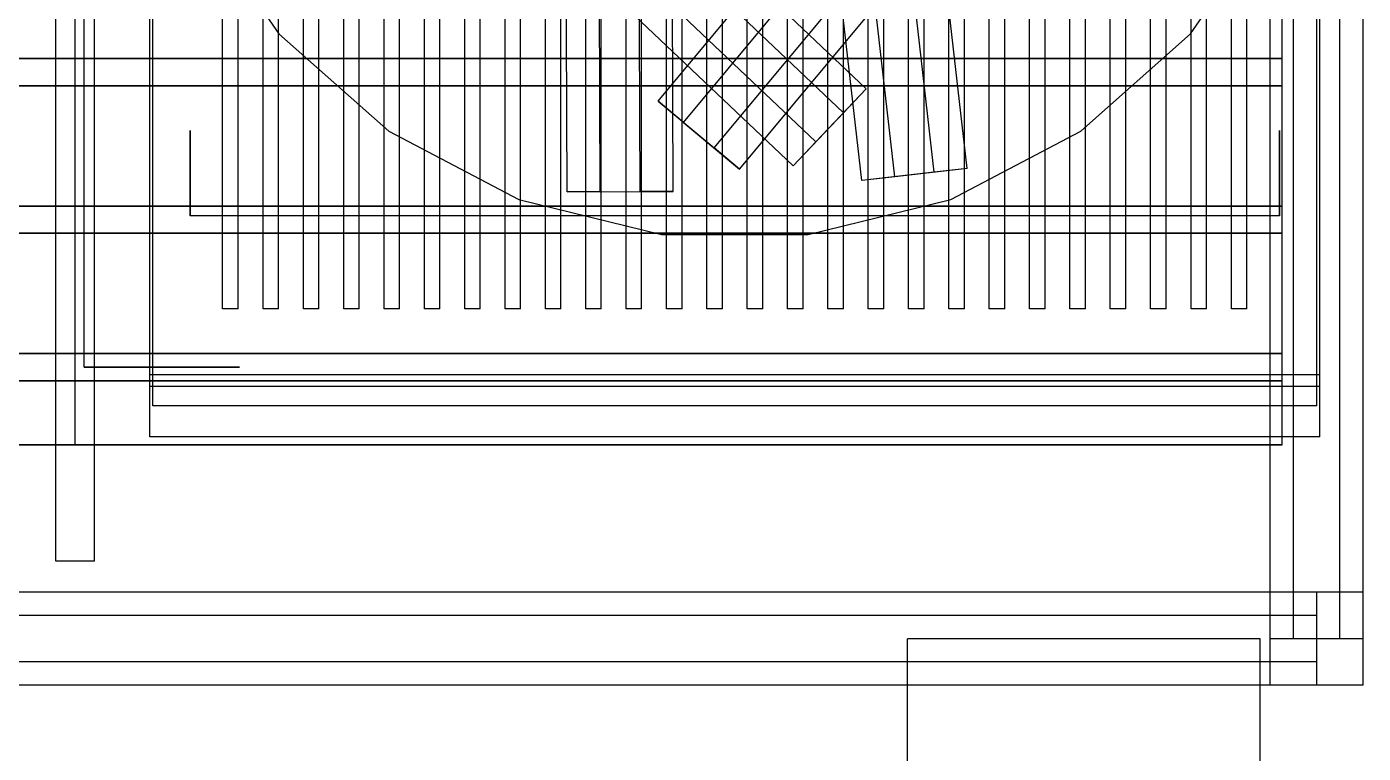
# Model space of a CAD drawing. Header units: millimetres. Extents: x -514 to -279, y -98 to 91.
# Drawn here: x -480.67 to -461.72, y 33.88 to 44.17 of the extents above; entities that cross this region are included whole.
import ezdxf

# ---------------------------------------------------------------- set-up
doc = ezdxf.new("R2010")
doc.units = ezdxf.units.MM
doc.layers.add('HIDDEN', color=8, linetype='Continuous')
doc.layers.add('VISIBLE', color=7, linetype='Continuous')

msp = doc.modelspace()

# ---------------------------------------------------------------- linework, layer by layer
at = {"layer": 'HIDDEN'}
for points in [[(-463.04, 35.5), (-463.04, 64.1)], [(-463.04, 35.5), (-463.04, 64.1)], [(-463.04, 35.5), (-463.04, 64.1)], [(-462.71, 35.5), (-462.71, 64.1)], [(-462.71, 35.5), (-462.71, 64.1)], [(-462.05, 35.5), (-462.05, 64.1)], [(-462.05, 35.5), (-462.05, 64.1)], [(-461.72, 35.5), (-461.72, 64.1)], [(-461.72, 35.5), (-461.72, 64.1)], [(-461.72, 35.5), (-461.72, 64.1)], [(-480.255, 36.6), (-480.255, 63)], [(-480.255, 36.6), (-480.255, 63)], [(-480.255, 36.6), (-480.255, 63)], [(-479.705, 36.6), (-479.705, 63)], [(-479.705, 36.6), (-479.705, 63)], [(-479.705, 36.6), (-479.705, 63)], [(-479.98, 38.25), (-479.98, 61.35)], [(-479.98, 38.25), (-479.98, 61.35)], [(-462.868, 38.25), (-462.868, 61.35)], [(-478.88, 38.8), (-478.88, 60.8)], [(-478.88, 38.8), (-478.88, 60.8)], [(-478.88, 38.8), (-478.88, 60.8)], [(-463.04, 38.8), (-463.04, 60.8)], [(-462.38, 38.8), (-462.38, 60.8)], [(-462.38, 38.8), (-462.38, 60.8)], [(-462.38, 38.8), (-462.38, 60.8)], [(-478.924, 39.075), (-478.924, 60.525)], [(-478.924, 39.075), (-478.924, 60.525)], [(-462.336, 39.075), (-462.336, 60.525)], [(-462.336, 39.075), (-462.336, 60.525)], [(-479.852, 39.35), (-479.852, 60.25)], [(-477.89, 40.175), (-477.89, 59.425)], [(-477.89, 40.175), (-477.89, 59.425)], [(-477.67, 40.175), (-477.67, 59.425)], [(-477.67, 40.175), (-477.67, 59.425)], [(-477.318, 40.175), (-477.318, 59.425)], [(-477.318, 40.175), (-477.318, 59.425)], [(-477.098, 40.175), (-477.098, 59.425)], [(-477.098, 40.175), (-477.098, 59.425)], [(-476.746, 40.175), (-476.746, 59.425)], [(-476.746, 40.175), (-476.746, 59.425)], [(-476.526, 40.175), (-476.526, 59.425)], [(-476.526, 40.175), (-476.526, 59.425)], [(-476.174, 40.175), (-476.174, 59.425)], [(-476.174, 40.175), (-476.174, 59.425)], [(-475.954, 40.175), (-475.954, 59.425)], [(-475.954, 40.175), (-475.954, 59.425)], [(-475.602, 40.175), (-475.602, 59.425)], [(-475.602, 40.175), (-475.602, 59.425)], [(-475.382, 40.175), (-475.382, 59.425)], [(-475.382, 40.175), (-475.382, 59.425)], [(-475.03, 40.175), (-475.03, 59.425)], [(-475.03, 40.175), (-475.03, 59.425)], [(-474.81, 40.175), (-474.81, 59.425)], [(-474.81, 40.175), (-474.81, 59.425)], [(-474.458, 40.175), (-474.458, 59.425)], [(-474.458, 40.175), (-474.458, 59.425)], [(-474.238, 40.175), (-474.238, 59.425)], [(-474.238, 40.175), (-474.238, 59.425)], [(-473.886, 40.175), (-473.886, 59.425)], [(-473.886, 40.175), (-473.886, 59.425)], [(-473.666, 40.175), (-473.666, 59.425)], [(-473.666, 40.175), (-473.666, 59.425)], [(-473.314, 40.175), (-473.314, 59.425)], [(-473.314, 40.175), (-473.314, 59.425)], [(-473.094, 40.175), (-473.094, 59.425)], [(-473.094, 40.175), (-473.094, 59.425)], [(-472.742, 40.175), (-472.742, 59.425)], [(-472.742, 40.175), (-472.742, 59.425)], [(-472.522, 40.175), (-472.522, 59.425)], [(-472.522, 40.175), (-472.522, 59.425)], [(-472.17, 40.175), (-472.17, 59.425)], [(-472.17, 40.175), (-472.17, 59.425)], [(-471.95, 40.175), (-471.95, 59.425)], [(-471.95, 40.175), (-471.95, 59.425)], [(-471.598, 40.175), (-471.598, 59.425)], [(-471.598, 40.175), (-471.598, 59.425)], [(-471.378, 40.175), (-471.378, 59.425)], [(-471.378, 40.175), (-471.378, 59.425)], [(-471.026, 40.175), (-471.026, 59.425)], [(-471.026, 40.175), (-471.026, 59.425)], [(-470.806, 40.175), (-470.806, 59.425)], [(-470.806, 40.175), (-470.806, 59.425)], [(-470.454, 40.175), (-470.454, 59.425)], [(-470.454, 40.175), (-470.454, 59.425)], [(-470.234, 40.175), (-470.234, 59.425)], [(-470.234, 40.175), (-470.234, 59.425)], [(-469.882, 40.175), (-469.882, 59.425)], [(-469.882, 40.175), (-469.882, 59.425)], [(-469.662, 40.175), (-469.662, 59.425)], [(-469.662, 40.175), (-469.662, 59.425)], [(-469.31, 40.175), (-469.31, 59.425)], [(-469.31, 40.175), (-469.31, 59.425)], [(-469.09, 40.175), (-469.09, 59.425)], [(-469.09, 40.175), (-469.09, 59.425)], [(-468.738, 40.175), (-468.738, 59.425)], [(-468.738, 40.175), (-468.738, 59.425)], [(-468.518, 40.175), (-468.518, 59.425)], [(-468.518, 40.175), (-468.518, 59.425)], [(-468.166, 40.175), (-468.166, 59.425)], [(-468.166, 40.175), (-468.166, 59.425)], [(-467.946, 40.175), (-467.946, 59.425)], [(-467.946, 40.175), (-467.946, 59.425)], [(-467.594, 40.175), (-467.594, 59.425)], [(-467.594, 40.175), (-467.594, 59.425)], [(-467.374, 40.175), (-467.374, 59.425)], [(-467.374, 40.175), (-467.374, 59.425)], [(-467.022, 40.175), (-467.022, 59.425)], [(-467.022, 40.175), (-467.022, 59.425)], [(-466.802, 40.175), (-466.802, 59.425)], [(-466.802, 40.175), (-466.802, 59.425)], [(-466.45, 40.175), (-466.45, 59.425)], [(-466.45, 40.175), (-466.45, 59.425)], [(-466.23, 40.175), (-466.23, 59.425)], [(-466.23, 40.175), (-466.23, 59.425)], [(-465.878, 40.175), (-465.878, 59.425)], [(-465.878, 40.175), (-465.878, 59.425)], [(-465.658, 40.175), (-465.658, 59.425)], [(-465.658, 40.175), (-465.658, 59.425)], [(-465.306, 40.175), (-465.306, 59.425)], [(-465.306, 40.175), (-465.306, 59.425)], [(-465.086, 40.175), (-465.086, 59.425)], [(-465.086, 40.175), (-465.086, 59.425)], [(-464.734, 40.175), (-464.734, 59.425)], [(-464.734, 40.175), (-464.734, 59.425)], [(-464.514, 40.175), (-464.514, 59.425)], [(-464.514, 40.175), (-464.514, 59.425)], [(-464.162, 40.175), (-464.162, 59.425)], [(-464.162, 40.175), (-464.162, 59.425)], [(-463.942, 40.175), (-463.942, 59.425)], [(-463.942, 40.175), (-463.942, 59.425)], [(-463.59, 40.175), (-463.59, 59.425)], [(-463.59, 40.175), (-463.59, 59.425)], [(-463.37, 40.175), (-463.37, 59.425)], [(-463.37, 40.175), (-463.37, 59.425)], [(-467.801, 42.113), (-468.575, 48.889)], [(-467.335, 42.167), (-468.109, 48.942)], [(-468.829, 41.996), (-469.603, 48.772)], [(-468.363, 42.049), (-469.137, 48.825)], [(-473.008, 41.833), (-473.033, 48.653)], [(-472.539, 41.835), (-472.564, 48.655)], [(-471.973, 41.837), (-471.998, 48.657)], [(-471.504, 41.839), (-471.529, 48.659)], [(-471.718, 43.119), (-467.353, 48.36)], [(-468.767, 43.292), (-473.715, 47.986)], [(-471.357, 42.819), (-466.993, 48.06)], [(-469.089, 42.952), (-474.038, 47.645)], [(-470.922, 42.457), (-466.558, 47.697)], [(-470.562, 42.157), (-466.198, 47.397)], [(-469.479, 42.541), (-474.427, 47.235)], [(-469.802, 42.201), (-474.75, 46.894)], [(-478.276, 45.787), (-477.093, 44.074)], [(-478.276, 45.787), (-477.093, 44.074)], [(-464.167, 44.074), (-462.984, 45.787)], [(-464.167, 44.074), (-462.984, 45.787)], [(-477.093, 44.074), (-475.535, 42.694)], [(-477.093, 44.074), (-475.535, 42.694)], [(-465.725, 42.694), (-464.167, 44.074)], [(-465.725, 42.694), (-464.167, 44.074)], [(-479.98, 43.723), (-497.092, 43.723)], [(-480.255, 43.723), (-479.98, 43.723)], [(-479.98, 43.723), (-462.868, 43.723)], [(-479.705, 43.723), (-479.98, 43.723)], [(-479.98, 43.337), (-479.98, 43.723)], [(-479.98, 43.337), (-479.98, 43.723)], [(-462.868, 43.723), (-478.88, 43.723)], [(-462.868, 43.337), (-462.868, 43.723)], [(-479.98, 43.337), (-497.092, 43.337)], [(-480.255, 43.337), (-479.98, 43.337)], [(-479.98, 43.337), (-462.868, 43.337)], [(-479.705, 43.337), (-479.98, 43.337)], [(-462.868, 43.337), (-478.88, 43.337)], [(-468.767, 43.292), (-469.479, 42.541)], [(-468.767, 43.292), (-469.089, 42.952)], [(-471.718, 43.119), (-470.922, 42.457)], [(-471.357, 42.819), (-471.718, 43.119)], [(-469.089, 42.952), (-469.802, 42.201)], [(-478.352, 42.705), (-478.352, 42.687)], [(-478.352, 42.687), (-478.352, 42.705)], [(-478.352, 42.705), (-478.352, 42.687)], [(-478.352, 42.687), (-478.352, 42.705)], [(-478.352, 42.705), (-478.352, 42.687)], [(-478.352, 42.687), (-478.352, 42.705)], [(-478.352, 42.687), (-478.352, 42.636)], [(-478.352, 42.636), (-478.352, 42.687)], [(-478.352, 42.687), (-478.352, 42.636)], [(-478.352, 42.636), (-478.352, 42.687)], [(-478.352, 42.687), (-478.352, 42.636)], [(-478.352, 42.636), (-478.352, 42.687)], [(-478.352, 42.636), (-478.352, 42.553)], [(-478.352, 42.553), (-478.352, 42.636)], [(-478.352, 42.636), (-478.352, 42.553)], [(-478.352, 42.553), (-478.352, 42.636)], [(-478.352, 42.636), (-478.352, 42.553)], [(-478.352, 42.553), (-478.352, 42.636)], [(-475.535, 42.694), (-473.692, 41.726)], [(-475.535, 42.694), (-473.692, 41.726)], [(-471.357, 42.819), (-470.562, 42.157)], [(-467.568, 41.726), (-465.725, 42.694)], [(-467.568, 41.726), (-465.725, 42.694)], [(-462.908, 42.705), (-462.908, 42.687)], [(-462.908, 42.687), (-462.908, 42.705)], [(-462.908, 42.705), (-462.908, 42.687)], [(-462.908, 42.687), (-462.908, 42.705)], [(-462.908, 42.705), (-462.908, 42.687)], [(-462.908, 42.687), (-462.908, 42.705)], [(-462.908, 42.687), (-462.908, 42.636)], [(-462.908, 42.636), (-462.908, 42.687)], [(-462.908, 42.687), (-462.908, 42.636)], [(-462.908, 42.636), (-462.908, 42.687)], [(-462.908, 42.687), (-462.908, 42.636)], [(-462.908, 42.636), (-462.908, 42.687)], [(-462.908, 42.636), (-462.908, 42.553)], [(-462.908, 42.553), (-462.908, 42.636)], [(-462.908, 42.636), (-462.908, 42.553)], [(-462.908, 42.553), (-462.908, 42.636)], [(-462.908, 42.636), (-462.908, 42.553)], [(-462.908, 42.553), (-462.908, 42.636)], [(-478.352, 42.553), (-478.352, 42.444)], [(-478.352, 42.444), (-478.352, 42.553)], [(-478.352, 42.553), (-478.352, 42.444)], [(-478.352, 42.444), (-478.352, 42.553)], [(-478.352, 42.553), (-478.352, 42.444)], [(-478.352, 42.444), (-478.352, 42.553)], [(-478.352, 42.444), (-478.352, 42.315)], [(-478.352, 42.315), (-478.352, 42.444)], [(-478.352, 42.444), (-478.352, 42.315)], [(-478.352, 42.315), (-478.352, 42.444)], [(-478.352, 42.444), (-478.352, 42.315)], [(-478.352, 42.315), (-478.352, 42.444)], [(-470.562, 42.157), (-470.922, 42.457)], [(-469.479, 42.541), (-469.802, 42.201)], [(-462.908, 42.553), (-462.908, 42.444)], [(-462.908, 42.444), (-462.908, 42.553)], [(-462.908, 42.553), (-462.908, 42.444)], [(-462.908, 42.444), (-462.908, 42.553)], [(-462.908, 42.553), (-462.908, 42.444)], [(-462.908, 42.444), (-462.908, 42.553)], [(-462.908, 42.444), (-462.908, 42.315)], [(-462.908, 42.315), (-462.908, 42.444)], [(-462.908, 42.444), (-462.908, 42.315)], [(-462.908, 42.315), (-462.908, 42.444)], [(-462.908, 42.444), (-462.908, 42.315)], [(-462.908, 42.315), (-462.908, 42.444)], [(-478.352, 42.315), (-478.352, 42.173)], [(-478.352, 42.173), (-478.352, 42.315)], [(-478.352, 42.315), (-478.352, 42.173)], [(-478.352, 42.173), (-478.352, 42.315)], [(-478.352, 42.315), (-478.352, 42.173)], [(-478.352, 42.173), (-478.352, 42.315)], [(-462.908, 42.315), (-462.908, 42.173)], [(-462.908, 42.173), (-462.908, 42.315)], [(-462.908, 42.315), (-462.908, 42.173)], [(-462.908, 42.173), (-462.908, 42.315)], [(-462.908, 42.315), (-462.908, 42.173)], [(-462.908, 42.173), (-462.908, 42.315)], [(-478.352, 42.173), (-478.352, 42.027)], [(-478.352, 42.027), (-478.352, 42.173)], [(-478.352, 42.173), (-478.352, 42.027)], [(-478.352, 42.027), (-478.352, 42.173)], [(-478.352, 42.173), (-478.352, 42.027)], [(-478.352, 42.027), (-478.352, 42.173)], [(-467.801, 42.113), (-468.829, 41.996)], [(-467.335, 42.167), (-468.363, 42.049)], [(-467.335, 42.167), (-467.801, 42.113)], [(-462.908, 42.173), (-462.908, 42.027)], [(-462.908, 42.027), (-462.908, 42.173)], [(-462.908, 42.173), (-462.908, 42.027)], [(-462.908, 42.027), (-462.908, 42.173)], [(-462.908, 42.173), (-462.908, 42.027)], [(-462.908, 42.027), (-462.908, 42.173)], [(-478.352, 42.027), (-478.352, 41.885)], [(-478.352, 41.885), (-478.352, 42.027)], [(-478.352, 42.027), (-478.352, 41.885)], [(-478.352, 41.885), (-478.352, 42.027)], [(-478.352, 42.027), (-478.352, 41.885)], [(-478.352, 41.885), (-478.352, 42.027)], [(-478.352, 41.885), (-478.352, 41.756)], [(-478.352, 41.756), (-478.352, 41.885)], [(-478.352, 41.885), (-478.352, 41.756)], [(-478.352, 41.756), (-478.352, 41.885)], [(-478.352, 41.885), (-478.352, 41.756)], [(-478.352, 41.756), (-478.352, 41.885)], [(-468.363, 42.049), (-468.829, 41.996)], [(-462.908, 42.027), (-462.908, 41.885)], [(-462.908, 41.885), (-462.908, 42.027)], [(-462.908, 42.027), (-462.908, 41.885)], [(-462.908, 41.885), (-462.908, 42.027)], [(-462.908, 42.027), (-462.908, 41.885)], [(-462.908, 41.885), (-462.908, 42.027)], [(-462.908, 41.885), (-462.908, 41.756)], [(-462.908, 41.756), (-462.908, 41.885)], [(-462.908, 41.885), (-462.908, 41.756)], [(-462.908, 41.756), (-462.908, 41.885)], [(-462.908, 41.885), (-462.908, 41.756)], [(-462.908, 41.756), (-462.908, 41.885)], [(-478.352, 41.756), (-478.352, 41.647)], [(-478.352, 41.647), (-478.352, 41.756)], [(-478.352, 41.756), (-478.352, 41.647)], [(-478.352, 41.647), (-478.352, 41.756)], [(-478.352, 41.756), (-478.352, 41.647)], [(-478.352, 41.647), (-478.352, 41.756)], [(-473.692, 41.726), (-471.671, 41.228)], [(-473.692, 41.726), (-471.671, 41.228)], [(-473.008, 41.833), (-471.973, 41.837)], [(-472.539, 41.835), (-473.008, 41.833)], [(-472.539, 41.835), (-471.504, 41.839)], [(-471.504, 41.839), (-471.973, 41.837)], [(-469.589, 41.228), (-467.568, 41.726)], [(-469.589, 41.228), (-467.568, 41.726)], [(-462.908, 41.756), (-462.908, 41.647)], [(-462.908, 41.647), (-462.908, 41.756)], [(-462.908, 41.756), (-462.908, 41.647)], [(-462.908, 41.647), (-462.908, 41.756)], [(-462.908, 41.756), (-462.908, 41.647)], [(-462.908, 41.647), (-462.908, 41.756)], [(-479.98, 41.632), (-497.092, 41.632)], [(-480.255, 41.632), (-479.98, 41.632)], [(-479.98, 41.632), (-462.868, 41.632)], [(-479.705, 41.632), (-479.98, 41.632)], [(-479.98, 41.247), (-479.98, 41.632)], [(-479.98, 41.247), (-479.98, 41.632)], [(-462.868, 41.632), (-478.88, 41.632)], [(-478.352, 41.647), (-478.352, 41.564)], [(-478.352, 41.564), (-478.352, 41.647)], [(-478.352, 41.647), (-478.352, 41.564)], [(-478.352, 41.564), (-478.352, 41.647)], [(-478.352, 41.647), (-478.352, 41.564)], [(-478.352, 41.564), (-478.352, 41.647)], [(-478.352, 41.564), (-478.352, 41.513)], [(-478.352, 41.513), (-478.352, 41.564)], [(-478.352, 41.564), (-478.352, 41.513)], [(-478.352, 41.513), (-478.352, 41.564)], [(-478.352, 41.564), (-478.352, 41.513)], [(-478.352, 41.513), (-478.352, 41.564)], [(-478.352, 41.513), (-478.352, 41.495)], [(-478.352, 41.495), (-478.352, 41.513)], [(-478.352, 41.513), (-478.352, 41.495)], [(-478.352, 41.495), (-478.352, 41.513)], [(-478.352, 41.513), (-478.352, 41.495)], [(-478.352, 41.495), (-478.352, 41.513)], [(-462.908, 41.647), (-462.908, 41.564)], [(-462.908, 41.564), (-462.908, 41.647)], [(-462.908, 41.647), (-462.908, 41.564)], [(-462.908, 41.564), (-462.908, 41.647)], [(-462.908, 41.647), (-462.908, 41.564)], [(-462.908, 41.564), (-462.908, 41.647)], [(-462.908, 41.564), (-462.908, 41.513)], [(-462.908, 41.513), (-462.908, 41.564)], [(-462.908, 41.564), (-462.908, 41.513)], [(-462.908, 41.513), (-462.908, 41.564)], [(-462.908, 41.564), (-462.908, 41.513)], [(-462.908, 41.513), (-462.908, 41.564)], [(-462.908, 41.513), (-462.908, 41.495)], [(-462.908, 41.495), (-462.908, 41.513)], [(-462.908, 41.513), (-462.908, 41.495)], [(-462.908, 41.495), (-462.908, 41.513)], [(-462.908, 41.513), (-462.908, 41.495)], [(-462.908, 41.495), (-462.908, 41.513)], [(-462.868, 41.247), (-462.868, 41.632)], [(-462.908, 41.495), (-478.352, 41.495)], [(-462.908, 41.495), (-478.352, 41.495)], [(-462.908, 41.495), (-478.352, 41.495)], [(-479.98, 41.247), (-497.092, 41.247)], [(-480.255, 41.247), (-479.98, 41.247)], [(-479.98, 41.247), (-462.868, 41.247)], [(-479.705, 41.247), (-479.98, 41.247)], [(-462.868, 41.247), (-478.88, 41.247)], [(-471.671, 41.228), (-469.589, 41.228)], [(-471.671, 41.228), (-469.589, 41.228)], [(-477.67, 40.175), (-477.89, 40.175)], [(-477.67, 40.175), (-477.89, 40.175)], [(-477.098, 40.175), (-477.318, 40.175)], [(-477.098, 40.175), (-477.318, 40.175)], [(-476.526, 40.175), (-476.746, 40.175)], [(-476.526, 40.175), (-476.746, 40.175)], [(-475.954, 40.175), (-476.174, 40.175)], [(-475.954, 40.175), (-476.174, 40.175)], [(-475.382, 40.175), (-475.602, 40.175)], [(-475.382, 40.175), (-475.602, 40.175)], [(-474.81, 40.175), (-475.03, 40.175)], [(-474.81, 40.175), (-475.03, 40.175)], [(-474.238, 40.175), (-474.458, 40.175)], [(-474.238, 40.175), (-474.458, 40.175)], [(-473.666, 40.175), (-473.886, 40.175)], [(-473.666, 40.175), (-473.886, 40.175)], [(-473.094, 40.175), (-473.314, 40.175)], [(-473.094, 40.175), (-473.314, 40.175)], [(-472.522, 40.175), (-472.742, 40.175)], [(-472.522, 40.175), (-472.742, 40.175)], [(-471.95, 40.175), (-472.17, 40.175)], [(-471.95, 40.175), (-472.17, 40.175)], [(-471.378, 40.175), (-471.598, 40.175)], [(-471.378, 40.175), (-471.598, 40.175)], [(-470.806, 40.175), (-471.026, 40.175)], [(-470.806, 40.175), (-471.026, 40.175)], [(-470.234, 40.175), (-470.454, 40.175)], [(-470.234, 40.175), (-470.454, 40.175)], [(-469.662, 40.175), (-469.882, 40.175)], [(-469.662, 40.175), (-469.882, 40.175)], [(-469.09, 40.175), (-469.31, 40.175)], [(-469.09, 40.175), (-469.31, 40.175)], [(-468.518, 40.175), (-468.738, 40.175)], [(-468.518, 40.175), (-468.738, 40.175)], [(-467.946, 40.175), (-468.166, 40.175)], [(-467.946, 40.175), (-468.166, 40.175)], [(-467.374, 40.175), (-467.594, 40.175)], [(-467.374, 40.175), (-467.594, 40.175)], [(-466.802, 40.175), (-467.022, 40.175)], [(-466.802, 40.175), (-467.022, 40.175)], [(-466.23, 40.175), (-466.45, 40.175)], [(-466.23, 40.175), (-466.45, 40.175)], [(-465.658, 40.175), (-465.878, 40.175)], [(-465.658, 40.175), (-465.878, 40.175)], [(-465.086, 40.175), (-465.306, 40.175)], [(-465.086, 40.175), (-465.306, 40.175)], [(-464.514, 40.175), (-464.734, 40.175)], [(-464.514, 40.175), (-464.734, 40.175)], [(-463.942, 40.175), (-464.162, 40.175)], [(-463.942, 40.175), (-464.162, 40.175)], [(-463.37, 40.175), (-463.59, 40.175)], [(-463.37, 40.175), (-463.59, 40.175)], [(-479.98, 39.542), (-497.092, 39.542)], [(-480.255, 39.542), (-479.98, 39.542)], [(-479.98, 39.542), (-462.868, 39.542)], [(-479.705, 39.542), (-479.98, 39.542)], [(-479.98, 39.157), (-479.98, 39.542)], [(-479.98, 39.157), (-479.98, 39.542)], [(-462.868, 39.542), (-478.88, 39.542)], [(-462.868, 39.157), (-462.868, 39.542)], [(-479.82, 39.35), (-479.852, 39.35)], [(-479.852, 39.35), (-479.82, 39.35)], [(-479.726, 39.35), (-479.82, 39.35)], [(-479.82, 39.35), (-479.726, 39.35)], [(-479.576, 39.35), (-479.726, 39.35)], [(-479.726, 39.35), (-479.576, 39.35)], [(-479.377, 39.35), (-479.576, 39.35)], [(-479.576, 39.35), (-479.377, 39.35)], [(-479.142, 39.35), (-479.377, 39.35)], [(-479.377, 39.35), (-479.142, 39.35)], [(-478.885, 39.35), (-479.142, 39.35)], [(-479.142, 39.35), (-478.885, 39.35)], [(-462.336, 39.24), (-478.924, 39.24)], [(-478.924, 38.36), (-478.924, 39.24)], [(-462.336, 39.24), (-478.924, 39.24)], [(-478.924, 38.36), (-478.924, 39.24)], [(-478.62, 39.35), (-478.885, 39.35)], [(-478.885, 39.35), (-478.62, 39.35)], [(-478.362, 39.35), (-478.62, 39.35)], [(-478.62, 39.35), (-478.362, 39.35)], [(-478.128, 39.35), (-478.362, 39.35)], [(-478.362, 39.35), (-478.128, 39.35)], [(-477.929, 39.35), (-478.128, 39.35)], [(-478.128, 39.35), (-477.929, 39.35)], [(-477.778, 39.35), (-477.929, 39.35)], [(-477.929, 39.35), (-477.778, 39.35)], [(-477.684, 39.35), (-477.778, 39.35)], [(-477.778, 39.35), (-477.684, 39.35)], [(-477.652, 39.35), (-477.684, 39.35)], [(-477.684, 39.35), (-477.652, 39.35)], [(-462.336, 38.36), (-462.336, 39.24)], [(-462.336, 38.36), (-462.336, 39.24)], [(-479.98, 39.157), (-497.092, 39.157)], [(-480.255, 39.157), (-479.98, 39.157)], [(-479.98, 39.157), (-462.868, 39.157)], [(-479.705, 39.157), (-479.98, 39.157)], [(-462.336, 39.075), (-478.924, 39.075)], [(-462.336, 39.075), (-478.924, 39.075)], [(-462.868, 39.157), (-478.88, 39.157)], [(-462.38, 38.8), (-478.88, 38.8)], [(-462.38, 38.8), (-478.88, 38.8)], [(-462.38, 38.8), (-478.88, 38.8)], [(-462.336, 38.36), (-478.924, 38.36)], [(-462.336, 38.36), (-478.924, 38.36)], [(-479.98, 38.25), (-497.092, 38.25)], [(-480.255, 38.25), (-479.98, 38.25)], [(-479.98, 38.25), (-462.868, 38.25)], [(-479.705, 38.25), (-479.98, 38.25)], [(-462.868, 38.25), (-463.04, 38.25)], [(-479.705, 36.6), (-480.255, 36.6)], [(-479.705, 36.6), (-480.255, 36.6)], [(-479.705, 36.6), (-480.255, 36.6)], [(-462.38, 36.16), (-497.58, 36.16)], [(-462.38, 36.16), (-497.58, 36.16)], [(-462.38, 36.16), (-497.58, 36.16)], [(-461.72, 36.16), (-463.04, 36.16)], [(-463.04, 34.84), (-463.04, 36.16)], [(-461.72, 36.16), (-463.04, 36.16)], [(-463.04, 34.84), (-463.04, 36.16)], [(-462.38, 34.84), (-462.38, 36.16)], [(-462.38, 34.84), (-462.38, 36.16)], [(-462.38, 34.84), (-462.38, 36.16)], [(-461.72, 35.5), (-461.72, 36.16)], [(-461.72, 34.84), (-461.72, 36.16)], [(-462.38, 35.83), (-497.58, 35.83)], [(-462.38, 35.83), (-497.58, 35.83)], [(-462.38, 35.17), (-462.38, 35.83)], [(-462.38, 35.17), (-462.38, 35.83)], [(-463.18, 35.5), (-468.18, 35.5)], [(-468.18, 5), (-468.18, 35.5)], [(-463.18, 35.5), (-468.18, 35.5)], [(-468.18, 5), (-468.18, 35.5)], [(-463.18, 35.5), (-468.18, 35.5)], [(-468.18, 34.84), (-468.18, 35.5)], [(-463.18, 35.5), (-468.18, 35.5)], [(-468.18, 5), (-468.18, 35.5)], [(-463.18, 5), (-463.18, 35.5)], [(-463.18, 5), (-463.18, 35.5)], [(-463.18, 34.84), (-463.18, 35.5)], [(-463.18, 5), (-463.18, 35.5)], [(-461.72, 35.5), (-463.04, 35.5)], [(-461.72, 35.5), (-463.04, 35.5)], [(-461.72, 35.5), (-463.04, 35.5)], [(-462.05, 35.5), (-462.71, 35.5)], [(-462.05, 35.5), (-462.71, 35.5)], [(-462.38, 35.17), (-497.58, 35.17)], [(-462.38, 35.17), (-497.58, 35.17)], [(-462.38, 34.84), (-497.58, 34.84)], [(-462.38, 34.84), (-497.58, 34.84)], [(-462.38, 34.84), (-497.58, 34.84)], [(-462.38, 34.84), (-463.04, 34.84)], [(-461.72, 34.84), (-463.04, 34.84)]]:
    msp.add_lwpolyline(points, dxfattribs=at)
at = {"layer": 'VISIBLE'}
for points in [[(-461.72, 35.5), (-461.72, 64.1)], [(-480.255, 36.6), (-480.255, 63)], [(-479.705, 36.6), (-479.705, 63)], [(-478.88, 38.8), (-478.88, 60.8)], [(-462.38, 38.8), (-462.38, 60.8)], [(-481.08, 43.723), (-480.255, 43.723)], [(-478.88, 43.723), (-479.705, 43.723)], [(-481.08, 43.337), (-480.255, 43.337)], [(-478.88, 43.337), (-479.705, 43.337)], [(-481.08, 41.632), (-480.255, 41.632)], [(-478.88, 41.632), (-479.705, 41.632)], [(-481.08, 41.247), (-480.255, 41.247)], [(-478.88, 41.247), (-479.705, 41.247)], [(-481.08, 39.542), (-480.255, 39.542)], [(-478.88, 39.542), (-479.705, 39.542)], [(-481.08, 39.157), (-480.255, 39.157)], [(-478.88, 39.157), (-479.705, 39.157)], [(-462.38, 38.8), (-478.88, 38.8)], [(-463.04, 35.5), (-463.04, 38.8)], [(-481.355, 38.25), (-480.255, 38.25)], [(-463.04, 38.25), (-479.705, 38.25)], [(-479.705, 36.6), (-480.255, 36.6)], [(-462.38, 36.16), (-497.58, 36.16)], [(-462.38, 34.84), (-462.38, 36.16)], [(-461.72, 35.5), (-463.04, 35.5)], [(-461.72, 34.84), (-461.72, 35.5)], [(-462.38, 34.84), (-497.58, 34.84)], [(-468.18, 5), (-468.18, 34.84)], [(-463.18, 5), (-463.18, 34.84)], [(-461.72, 34.84), (-462.38, 34.84)]]:
    msp.add_lwpolyline(points, dxfattribs=at)

doc.saveas('drawing.dxf')
